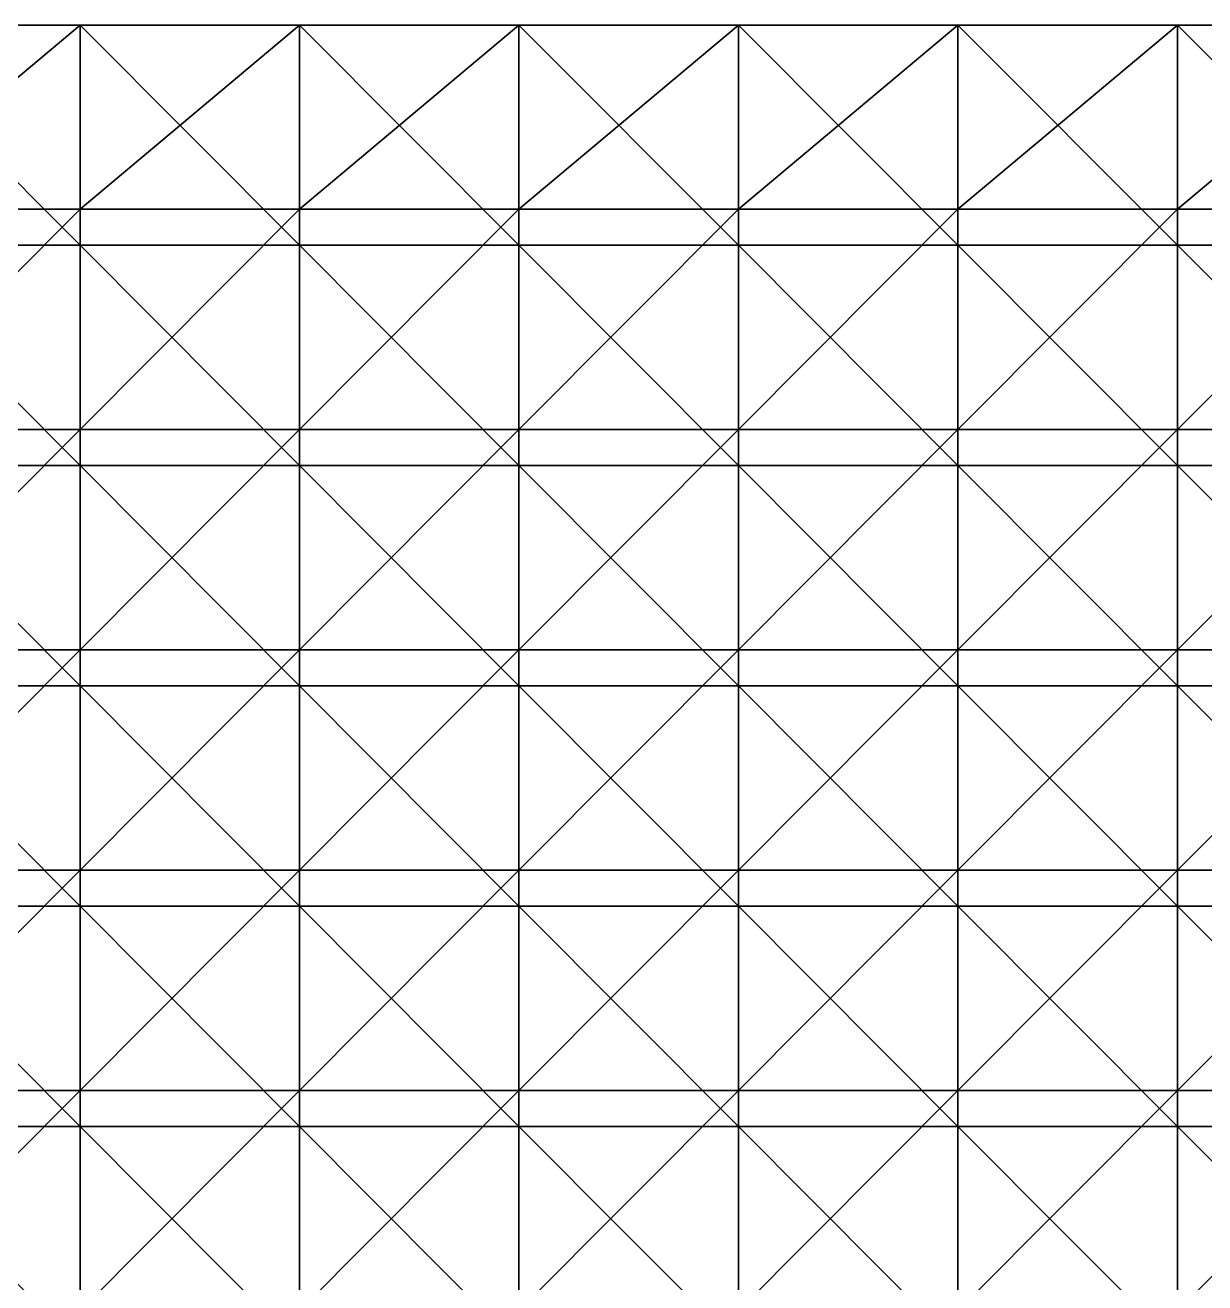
# Model space of a CAD drawing. Header units: inches. Extents: x 0 to 300, y 0 to 160.
# Drawn here: x 75 to 112.5, y 120 to 160 of the extents above; entities that cross this region are included whole.
import ezdxf

# ---------------------------------------------------------------- set-up
doc = ezdxf.new("R2010")
doc.units = ezdxf.units.IN
doc.header["$LTSCALE"] = 198.929398
doc.header["$MEASUREMENT"] = 0
for name, color, linetype in [('4', 7, 'CONTINUOUS'), ('5', 7, 'CONTINUOUS'), ('6', 7, 'CONTINUOUS')]:
    doc.layers.add(name, color=color, linetype=linetype)

msp = doc.modelspace()

# ---------------------------------------------------------------- linework, layer by layer
at = {"layer": '4', "linetype": 'CONTINUOUS'}
for points in [[(76.744, 154.147, -160), (69.767, 154.147, -160), (76.744, 160, -160), (76.744, 154.147, -160)], [(76.744, 160, -160), (69.767, 154.147, -160), (69.767, 160, -160), (76.744, 160, -160)], [(83.721, 154.147, -160), (76.744, 154.147, -160), (83.721, 160, -160), (83.721, 154.147, -160)], [(83.721, 160, -160), (76.744, 154.147, -160), (76.744, 160, -160), (83.721, 160, -160)], [(90.698, 154.147, -160), (83.721, 154.147, -160), (90.698, 160, -160), (90.698, 154.147, -160)], [(90.698, 160, -160), (83.721, 154.147, -160), (83.721, 160, -160), (90.698, 160, -160)], [(97.674, 154.147, -160), (90.698, 154.147, -160), (97.674, 160, -160), (97.674, 154.147, -160)], [(97.674, 160, -160), (90.698, 154.147, -160), (90.698, 160, -160), (97.674, 160, -160)], [(104.651, 154.147, -160), (97.674, 154.147, -160), (104.651, 160, -160), (104.651, 154.147, -160)], [(104.651, 160, -160), (97.674, 154.147, -160), (97.674, 160, -160), (104.651, 160, -160)], [(111.628, 154.147, -160), (104.651, 154.147, -160), (111.628, 160, -160), (111.628, 154.147, -160)], [(111.628, 160, -160), (104.651, 154.147, -160), (104.651, 160, -160), (111.628, 160, -160)], [(118.605, 154.147, -160), (111.628, 154.147, -160), (118.605, 160, -160), (118.605, 154.147, -160)], [(118.605, 160, -160), (111.628, 154.147, -160), (111.628, 160, -160), (118.605, 160, -160)], [(76.744, 147.14, -160), (69.767, 147.14, -160), (76.744, 154.147, -160), (76.744, 147.14, -160)], [(76.744, 154.147, -160), (69.767, 147.14, -160), (69.767, 154.147, -160), (76.744, 154.147, -160)], [(83.721, 147.14, -160), (76.744, 147.14, -160), (83.721, 154.147, -160), (83.721, 147.14, -160)], [(83.721, 154.147, -160), (76.744, 147.14, -160), (76.744, 154.147, -160), (83.721, 154.147, -160)], [(90.698, 147.14, -160), (83.721, 147.14, -160), (90.698, 154.147, -160), (90.698, 147.14, -160)], [(90.698, 154.147, -160), (83.721, 147.14, -160), (83.721, 154.147, -160), (90.698, 154.147, -160)], [(97.674, 147.14, -160), (90.698, 147.14, -160), (97.674, 154.147, -160), (97.674, 147.14, -160)], [(97.674, 154.147, -160), (90.698, 147.14, -160), (90.698, 154.147, -160), (97.674, 154.147, -160)], [(104.651, 147.14, -160), (97.674, 147.14, -160), (104.651, 154.147, -160), (104.651, 147.14, -160)], [(104.651, 154.147, -160), (97.674, 147.14, -160), (97.674, 154.147, -160), (104.651, 154.147, -160)], [(111.628, 147.14, -160), (104.651, 147.14, -160), (111.628, 154.147, -160), (111.628, 147.14, -160)], [(111.628, 154.147, -160), (104.651, 147.14, -160), (104.651, 154.147, -160), (111.628, 154.147, -160)], [(118.605, 147.14, -160), (111.628, 147.14, -160), (118.605, 154.147, -160), (118.605, 147.14, -160)], [(118.605, 154.147, -160), (111.628, 147.14, -160), (111.628, 154.147, -160), (118.605, 154.147, -160)], [(76.744, 140.133, -160), (69.767, 140.133, -160), (76.744, 147.14, -160), (76.744, 140.133, -160)], [(76.744, 147.14, -160), (69.767, 140.133, -160), (69.767, 147.14, -160), (76.744, 147.14, -160)], [(83.721, 140.133, -160), (76.744, 140.133, -160), (83.721, 147.14, -160), (83.721, 140.133, -160)], [(83.721, 147.14, -160), (76.744, 140.133, -160), (76.744, 147.14, -160), (83.721, 147.14, -160)], [(90.698, 140.133, -160), (83.721, 140.133, -160), (90.698, 147.14, -160), (90.698, 140.133, -160)], [(90.698, 147.14, -160), (83.721, 140.133, -160), (83.721, 147.14, -160), (90.698, 147.14, -160)], [(97.674, 140.133, -160), (90.698, 140.133, -160), (97.674, 147.14, -160), (97.674, 140.133, -160)], [(97.674, 147.14, -160), (90.698, 140.133, -160), (90.698, 147.14, -160), (97.674, 147.14, -160)], [(104.651, 140.133, -160), (97.674, 140.133, -160), (104.651, 147.14, -160), (104.651, 140.133, -160)], [(104.651, 147.14, -160), (97.674, 140.133, -160), (97.674, 147.14, -160), (104.651, 147.14, -160)], [(111.628, 140.133, -160), (104.651, 140.133, -160), (111.628, 147.14, -160), (111.628, 140.133, -160)], [(111.628, 147.14, -160), (104.651, 140.133, -160), (104.651, 147.14, -160), (111.628, 147.14, -160)], [(118.605, 140.133, -160), (111.628, 140.133, -160), (118.605, 147.14, -160), (118.605, 140.133, -160)], [(118.605, 147.14, -160), (111.628, 140.133, -160), (111.628, 147.14, -160), (118.605, 147.14, -160)], [(76.744, 133.126, -160), (69.767, 133.126, -160), (76.744, 140.133, -160), (76.744, 133.126, -160)], [(76.744, 140.133, -160), (69.767, 133.126, -160), (69.767, 140.133, -160), (76.744, 140.133, -160)], [(83.721, 133.126, -160), (76.744, 133.126, -160), (83.721, 140.133, -160), (83.721, 133.126, -160)], [(83.721, 140.133, -160), (76.744, 133.126, -160), (76.744, 140.133, -160), (83.721, 140.133, -160)], [(90.698, 133.126, -160), (83.721, 133.126, -160), (90.698, 140.133, -160), (90.698, 133.126, -160)], [(90.698, 140.133, -160), (83.721, 133.126, -160), (83.721, 140.133, -160), (90.698, 140.133, -160)], [(97.674, 133.126, -160), (90.698, 133.126, -160), (97.674, 140.133, -160), (97.674, 133.126, -160)], [(97.674, 140.133, -160), (90.698, 133.126, -160), (90.698, 140.133, -160), (97.674, 140.133, -160)], [(104.651, 133.126, -160), (97.674, 133.126, -160), (104.651, 140.133, -160), (104.651, 133.126, -160)], [(104.651, 140.133, -160), (97.674, 133.126, -160), (97.674, 140.133, -160), (104.651, 140.133, -160)], [(111.628, 133.126, -160), (104.651, 133.126, -160), (111.628, 140.133, -160), (111.628, 133.126, -160)], [(111.628, 140.133, -160), (104.651, 133.126, -160), (104.651, 140.133, -160), (111.628, 140.133, -160)], [(118.605, 133.126, -160), (111.628, 133.126, -160), (118.605, 140.133, -160), (118.605, 133.126, -160)], [(118.605, 140.133, -160), (111.628, 133.126, -160), (111.628, 140.133, -160), (118.605, 140.133, -160)], [(76.744, 126.119, -160), (69.767, 126.119, -160), (76.744, 133.126, -160), (76.744, 126.119, -160)], [(76.744, 133.126, -160), (69.767, 126.119, -160), (69.767, 133.126, -160), (76.744, 133.126, -160)], [(83.721, 126.119, -160), (76.744, 126.119, -160), (83.721, 133.126, -160), (83.721, 126.119, -160)], [(83.721, 133.126, -160), (76.744, 126.119, -160), (76.744, 133.126, -160), (83.721, 133.126, -160)], [(90.698, 126.119, -160), (83.721, 126.119, -160), (90.698, 133.126, -160), (90.698, 126.119, -160)], [(90.698, 133.126, -160), (83.721, 126.119, -160), (83.721, 133.126, -160), (90.698, 133.126, -160)], [(97.674, 126.119, -160), (90.698, 126.119, -160), (97.674, 133.126, -160), (97.674, 126.119, -160)], [(97.674, 133.126, -160), (90.698, 126.119, -160), (90.698, 133.126, -160), (97.674, 133.126, -160)], [(104.651, 126.119, -160), (97.674, 126.119, -160), (104.651, 133.126, -160), (104.651, 126.119, -160)], [(104.651, 133.126, -160), (97.674, 126.119, -160), (97.674, 133.126, -160), (104.651, 133.126, -160)], [(111.628, 126.119, -160), (104.651, 126.119, -160), (111.628, 133.126, -160), (111.628, 126.119, -160)], [(111.628, 133.126, -160), (104.651, 126.119, -160), (104.651, 133.126, -160), (111.628, 133.126, -160)], [(118.605, 126.119, -160), (111.628, 126.119, -160), (118.605, 133.126, -160), (118.605, 126.119, -160)], [(118.605, 133.126, -160), (111.628, 126.119, -160), (111.628, 133.126, -160), (118.605, 133.126, -160)], [(76.744, 119.112, -160), (69.767, 119.112, -160), (76.744, 126.119, -160), (76.744, 119.112, -160)], [(76.744, 126.119, -160), (69.767, 119.112, -160), (69.767, 126.119, -160), (76.744, 126.119, -160)], [(83.721, 119.112, -160), (76.744, 119.112, -160), (83.721, 126.119, -160), (83.721, 119.112, -160)], [(83.721, 126.119, -160), (76.744, 119.112, -160), (76.744, 126.119, -160), (83.721, 126.119, -160)], [(90.698, 119.112, -160), (83.721, 119.112, -160), (90.698, 126.119, -160), (90.698, 119.112, -160)], [(90.698, 126.119, -160), (83.721, 119.112, -160), (83.721, 126.119, -160), (90.698, 126.119, -160)], [(97.674, 119.112, -160), (90.698, 119.112, -160), (97.674, 126.119, -160), (97.674, 119.112, -160)], [(97.674, 126.119, -160), (90.698, 119.112, -160), (90.698, 126.119, -160), (97.674, 126.119, -160)], [(104.651, 119.112, -160), (97.674, 119.112, -160), (104.651, 126.119, -160), (104.651, 119.112, -160)], [(104.651, 126.119, -160), (97.674, 119.112, -160), (97.674, 126.119, -160), (104.651, 126.119, -160)], [(111.628, 119.112, -160), (104.651, 119.112, -160), (111.628, 126.119, -160), (111.628, 119.112, -160)], [(111.628, 126.119, -160), (104.651, 119.112, -160), (104.651, 126.119, -160), (111.628, 126.119, -160)], [(118.605, 119.112, -160), (111.628, 119.112, -160), (118.605, 126.119, -160), (118.605, 119.112, -160)], [(118.605, 126.119, -160), (111.628, 119.112, -160), (111.628, 126.119, -160), (118.605, 126.119, -160)]]:
    msp.add_3dface(points, dxfattribs=at)
at = {"layer": '5', "linetype": 'CONTINUOUS'}
for points in [[(76.744, 160, -160), (69.767, 160, -160), (76.744, 160, -153), (76.744, 160, -160)], [(76.744, 160, -153), (69.767, 160, -160), (69.767, 160, -153), (76.744, 160, -153)], [(76.744, 160, -153), (69.767, 160, -153), (76.744, 160, -145.993), (76.744, 160, -153)], [(76.744, 160, -145.993), (69.767, 160, -153), (69.767, 160, -145.993), (76.744, 160, -145.993)], [(76.744, 160, -145.993), (69.767, 160, -145.993), (76.744, 160, -138.986), (76.744, 160, -145.993)], [(76.744, 160, -138.986), (69.767, 160, -145.993), (69.767, 160, -138.986), (76.744, 160, -138.986)], [(76.744, 160, -138.986), (69.767, 160, -138.986), (76.744, 160, -131.979), (76.744, 160, -138.986)], [(76.744, 160, -131.979), (69.767, 160, -138.986), (69.767, 160, -131.979), (76.744, 160, -131.979)], [(76.744, 160, -131.979), (69.767, 160, -131.979), (76.744, 160, -124.972), (76.744, 160, -131.979)], [(76.744, 160, -124.972), (69.767, 160, -131.979), (69.767, 160, -124.972), (76.744, 160, -124.972)], [(76.744, 160, -124.972), (69.767, 160, -124.972), (76.744, 160, -117.965), (76.744, 160, -124.972)], [(76.744, 160, -117.965), (69.767, 160, -124.972), (69.767, 160, -117.965), (76.744, 160, -117.965)], [(76.744, 160, -117.965), (69.767, 160, -117.965), (76.744, 160, -110.958), (76.744, 160, -117.965)], [(76.744, 160, -110.958), (69.767, 160, -117.965), (69.767, 160, -110.958), (76.744, 160, -110.958)], [(76.744, 160, -110.958), (69.767, 160, -110.958), (76.744, 160, -103.951), (76.744, 160, -110.958)], [(76.744, 160, -103.951), (69.767, 160, -110.958), (69.767, 160, -103.951), (76.744, 160, -103.951)], [(76.744, 160, -103.951), (69.767, 160, -103.951), (76.744, 160, -96.944), (76.744, 160, -103.951)], [(76.744, 160, -96.944), (69.767, 160, -103.951), (69.767, 160, -96.944), (76.744, 160, -96.944)], [(76.744, 160, -96.944), (69.767, 160, -96.944), (76.744, 160, -89.937), (76.744, 160, -96.944)], [(76.744, 160, -89.937), (69.767, 160, -96.944), (69.767, 160, -89.937), (76.744, 160, -89.937)], [(76.744, 160, -89.937), (69.767, 160, -89.937), (76.744, 160, -82.93), (76.744, 160, -89.937)], [(76.744, 160, -82.93), (69.767, 160, -89.937), (69.767, 160, -82.93), (76.744, 160, -82.93)], [(76.744, 160, -82.93), (69.767, 160, -82.93), (76.744, 160, -75.923), (76.744, 160, -82.93)], [(76.744, 160, -75.923), (69.767, 160, -82.93), (69.767, 160, -75.923), (76.744, 160, -75.923)], [(76.744, 160, -75.923), (69.767, 160, -75.923), (76.744, 160, -68.916), (76.744, 160, -75.923)], [(76.744, 160, -68.916), (69.767, 160, -75.923), (69.767, 160, -68.916), (76.744, 160, -68.916)], [(76.744, 160, -68.916), (69.767, 160, -68.916), (76.744, 160, -61.909), (76.744, 160, -68.916)], [(76.744, 160, -61.909), (69.767, 160, -68.916), (69.767, 160, -61.909), (76.744, 160, -61.909)], [(76.744, 160, -61.909), (69.767, 160, -61.909), (76.744, 160, -54.902), (76.744, 160, -61.909)], [(76.744, 160, -54.902), (69.767, 160, -61.909), (69.767, 160, -54.902), (76.744, 160, -54.902)], [(76.744, 160, -54.902), (69.767, 160, -54.902), (76.744, 160, -47.895), (76.744, 160, -54.902)], [(76.744, 160, -47.895), (69.767, 160, -54.902), (69.767, 160, -47.895), (76.744, 160, -47.895)], [(76.744, 160, -47.895), (69.767, 160, -47.895), (76.744, 160, -40.888), (76.744, 160, -47.895)], [(76.744, 160, -40.888), (69.767, 160, -47.895), (69.767, 160, -40.888), (76.744, 160, -40.888)], [(76.744, 160, -40.888), (69.767, 160, -40.888), (76.744, 160, -33.881), (76.744, 160, -40.888)], [(76.744, 160, -33.881), (69.767, 160, -40.888), (69.767, 160, -33.881), (76.744, 160, -33.881)], [(76.744, 160, -33.881), (69.767, 160, -33.881), (76.744, 160, -26.874), (76.744, 160, -33.881)], [(76.744, 160, -26.874), (69.767, 160, -33.881), (69.767, 160, -26.874), (76.744, 160, -26.874)], [(76.744, 160, -26.874), (69.767, 160, -26.874), (76.744, 160, -19.867), (76.744, 160, -26.874)], [(76.744, 160, -19.867), (69.767, 160, -26.874), (69.767, 160, -19.867), (76.744, 160, -19.867)], [(76.744, 160, -19.867), (69.767, 160, -19.867), (76.744, 160, -12.86), (76.744, 160, -19.867)], [(76.744, 160, -12.86), (69.767, 160, -19.867), (69.767, 160, -12.86), (76.744, 160, -12.86)], [(76.744, 160, -12.86), (69.767, 160, -12.86), (76.744, 160, -5.853), (76.744, 160, -12.86)], [(76.744, 160, -5.853), (69.767, 160, -12.86), (69.767, 160, -5.853), (76.744, 160, -5.853)], [(76.744, 160, -5.853), (69.767, 160, -5.853), (76.744, 160), (76.744, 160, -5.853)], [(76.744, 160), (69.767, 160, -5.853), (69.767, 160), (76.744, 160)], [(83.721, 160, -160), (76.744, 160, -160), (83.721, 160, -153), (83.721, 160, -160)], [(83.721, 160, -153), (76.744, 160, -160), (76.744, 160, -153), (83.721, 160, -153)], [(83.721, 160, -153), (76.744, 160, -153), (83.721, 160, -145.993), (83.721, 160, -153)], [(83.721, 160, -145.993), (76.744, 160, -153), (76.744, 160, -145.993), (83.721, 160, -145.993)], [(83.721, 160, -145.993), (76.744, 160, -145.993), (83.721, 160, -138.986), (83.721, 160, -145.993)], [(83.721, 160, -138.986), (76.744, 160, -145.993), (76.744, 160, -138.986), (83.721, 160, -138.986)], [(83.721, 160, -138.986), (76.744, 160, -138.986), (83.721, 160, -131.979), (83.721, 160, -138.986)], [(83.721, 160, -131.979), (76.744, 160, -138.986), (76.744, 160, -131.979), (83.721, 160, -131.979)], [(83.721, 160, -131.979), (76.744, 160, -131.979), (83.721, 160, -124.972), (83.721, 160, -131.979)], [(83.721, 160, -124.972), (76.744, 160, -131.979), (76.744, 160, -124.972), (83.721, 160, -124.972)], [(83.721, 160, -124.972), (76.744, 160, -124.972), (83.721, 160, -117.965), (83.721, 160, -124.972)], [(83.721, 160, -117.965), (76.744, 160, -124.972), (76.744, 160, -117.965), (83.721, 160, -117.965)], [(83.721, 160, -117.965), (76.744, 160, -117.965), (83.721, 160, -110.958), (83.721, 160, -117.965)], [(83.721, 160, -110.958), (76.744, 160, -117.965), (76.744, 160, -110.958), (83.721, 160, -110.958)], [(83.721, 160, -110.958), (76.744, 160, -110.958), (83.721, 160, -103.951), (83.721, 160, -110.958)], [(83.721, 160, -103.951), (76.744, 160, -110.958), (76.744, 160, -103.951), (83.721, 160, -103.951)], [(83.721, 160, -103.951), (76.744, 160, -103.951), (83.721, 160, -96.944), (83.721, 160, -103.951)], [(83.721, 160, -96.944), (76.744, 160, -103.951), (76.744, 160, -96.944), (83.721, 160, -96.944)], [(83.721, 160, -96.944), (76.744, 160, -96.944), (83.721, 160, -89.937), (83.721, 160, -96.944)], [(83.721, 160, -89.937), (76.744, 160, -96.944), (76.744, 160, -89.937), (83.721, 160, -89.937)], [(83.721, 160, -89.937), (76.744, 160, -89.937), (83.721, 160, -82.93), (83.721, 160, -89.937)], [(83.721, 160, -82.93), (76.744, 160, -89.937), (76.744, 160, -82.93), (83.721, 160, -82.93)], [(83.721, 160, -82.93), (76.744, 160, -82.93), (83.721, 160, -75.923), (83.721, 160, -82.93)], [(83.721, 160, -75.923), (76.744, 160, -82.93), (76.744, 160, -75.923), (83.721, 160, -75.923)], [(83.721, 160, -75.923), (76.744, 160, -75.923), (83.721, 160, -68.916), (83.721, 160, -75.923)], [(83.721, 160, -68.916), (76.744, 160, -75.923), (76.744, 160, -68.916), (83.721, 160, -68.916)], [(83.721, 160, -68.916), (76.744, 160, -68.916), (83.721, 160, -61.909), (83.721, 160, -68.916)], [(83.721, 160, -61.909), (76.744, 160, -68.916), (76.744, 160, -61.909), (83.721, 160, -61.909)], [(83.721, 160, -61.909), (76.744, 160, -61.909), (83.721, 160, -54.902), (83.721, 160, -61.909)], [(83.721, 160, -54.902), (76.744, 160, -61.909), (76.744, 160, -54.902), (83.721, 160, -54.902)], [(83.721, 160, -54.902), (76.744, 160, -54.902), (83.721, 160, -47.895), (83.721, 160, -54.902)], [(83.721, 160, -47.895), (76.744, 160, -54.902), (76.744, 160, -47.895), (83.721, 160, -47.895)], [(83.721, 160, -47.895), (76.744, 160, -47.895), (83.721, 160, -40.888), (83.721, 160, -47.895)], [(83.721, 160, -40.888), (76.744, 160, -47.895), (76.744, 160, -40.888), (83.721, 160, -40.888)], [(83.721, 160, -40.888), (76.744, 160, -40.888), (83.721, 160, -33.881), (83.721, 160, -40.888)], [(83.721, 160, -33.881), (76.744, 160, -40.888), (76.744, 160, -33.881), (83.721, 160, -33.881)], [(83.721, 160, -33.881), (76.744, 160, -33.881), (83.721, 160, -26.874), (83.721, 160, -33.881)], [(83.721, 160, -26.874), (76.744, 160, -33.881), (76.744, 160, -26.874), (83.721, 160, -26.874)], [(83.721, 160, -26.874), (76.744, 160, -26.874), (83.721, 160, -19.867), (83.721, 160, -26.874)], [(83.721, 160, -19.867), (76.744, 160, -26.874), (76.744, 160, -19.867), (83.721, 160, -19.867)], [(83.721, 160, -19.867), (76.744, 160, -19.867), (83.721, 160, -12.86), (83.721, 160, -19.867)], [(83.721, 160, -12.86), (76.744, 160, -19.867), (76.744, 160, -12.86), (83.721, 160, -12.86)], [(83.721, 160, -12.86), (76.744, 160, -12.86), (83.721, 160, -5.853), (83.721, 160, -12.86)], [(83.721, 160, -5.853), (76.744, 160, -12.86), (76.744, 160, -5.853), (83.721, 160, -5.853)], [(83.721, 160, -5.853), (76.744, 160, -5.853), (83.721, 160), (83.721, 160, -5.853)], [(83.721, 160), (76.744, 160, -5.853), (76.744, 160), (83.721, 160)], [(90.698, 160, -160), (83.721, 160, -160), (90.698, 160, -153), (90.698, 160, -160)], [(90.698, 160, -153), (83.721, 160, -160), (83.721, 160, -153), (90.698, 160, -153)], [(90.698, 160, -153), (83.721, 160, -153), (90.698, 160, -145.993), (90.698, 160, -153)], [(90.698, 160, -145.993), (83.721, 160, -153), (83.721, 160, -145.993), (90.698, 160, -145.993)], [(90.698, 160, -145.993), (83.721, 160, -145.993), (90.698, 160, -138.986), (90.698, 160, -145.993)], [(90.698, 160, -138.986), (83.721, 160, -145.993), (83.721, 160, -138.986), (90.698, 160, -138.986)], [(90.698, 160, -138.986), (83.721, 160, -138.986), (90.698, 160, -131.979), (90.698, 160, -138.986)], [(90.698, 160, -131.979), (83.721, 160, -138.986), (83.721, 160, -131.979), (90.698, 160, -131.979)], [(90.698, 160, -131.979), (83.721, 160, -131.979), (90.698, 160, -124.972), (90.698, 160, -131.979)], [(90.698, 160, -124.972), (83.721, 160, -131.979), (83.721, 160, -124.972), (90.698, 160, -124.972)], [(90.698, 160, -124.972), (83.721, 160, -124.972), (90.698, 160, -117.965), (90.698, 160, -124.972)], [(90.698, 160, -117.965), (83.721, 160, -124.972), (83.721, 160, -117.965), (90.698, 160, -117.965)], [(90.698, 160, -117.965), (83.721, 160, -117.965), (90.698, 160, -110.958), (90.698, 160, -117.965)], [(90.698, 160, -110.958), (83.721, 160, -117.965), (83.721, 160, -110.958), (90.698, 160, -110.958)], [(90.698, 160, -110.958), (83.721, 160, -110.958), (90.698, 160, -103.951), (90.698, 160, -110.958)], [(90.698, 160, -103.951), (83.721, 160, -110.958), (83.721, 160, -103.951), (90.698, 160, -103.951)], [(90.698, 160, -103.951), (83.721, 160, -103.951), (90.698, 160, -96.944), (90.698, 160, -103.951)], [(90.698, 160, -96.944), (83.721, 160, -103.951), (83.721, 160, -96.944), (90.698, 160, -96.944)], [(90.698, 160, -96.944), (83.721, 160, -96.944), (90.698, 160, -89.937), (90.698, 160, -96.944)], [(90.698, 160, -89.937), (83.721, 160, -96.944), (83.721, 160, -89.937), (90.698, 160, -89.937)], [(90.698, 160, -89.937), (83.721, 160, -89.937), (90.698, 160, -82.93), (90.698, 160, -89.937)], [(90.698, 160, -82.93), (83.721, 160, -89.937), (83.721, 160, -82.93), (90.698, 160, -82.93)], [(90.698, 160, -82.93), (83.721, 160, -82.93), (90.698, 160, -75.923), (90.698, 160, -82.93)], [(90.698, 160, -75.923), (83.721, 160, -82.93), (83.721, 160, -75.923), (90.698, 160, -75.923)], [(90.698, 160, -75.923), (83.721, 160, -75.923), (90.698, 160, -68.916), (90.698, 160, -75.923)], [(90.698, 160, -68.916), (83.721, 160, -75.923), (83.721, 160, -68.916), (90.698, 160, -68.916)], [(90.698, 160, -68.916), (83.721, 160, -68.916), (90.698, 160, -61.909), (90.698, 160, -68.916)], [(90.698, 160, -61.909), (83.721, 160, -68.916), (83.721, 160, -61.909), (90.698, 160, -61.909)], [(90.698, 160, -61.909), (83.721, 160, -61.909), (90.698, 160, -54.902), (90.698, 160, -61.909)], [(90.698, 160, -54.902), (83.721, 160, -61.909), (83.721, 160, -54.902), (90.698, 160, -54.902)], [(90.698, 160, -54.902), (83.721, 160, -54.902), (90.698, 160, -47.895), (90.698, 160, -54.902)], [(90.698, 160, -47.895), (83.721, 160, -54.902), (83.721, 160, -47.895), (90.698, 160, -47.895)], [(90.698, 160, -47.895), (83.721, 160, -47.895), (90.698, 160, -40.888), (90.698, 160, -47.895)], [(90.698, 160, -40.888), (83.721, 160, -47.895), (83.721, 160, -40.888), (90.698, 160, -40.888)], [(90.698, 160, -40.888), (83.721, 160, -40.888), (90.698, 160, -33.881), (90.698, 160, -40.888)], [(90.698, 160, -33.881), (83.721, 160, -40.888), (83.721, 160, -33.881), (90.698, 160, -33.881)], [(90.698, 160, -33.881), (83.721, 160, -33.881), (90.698, 160, -26.874), (90.698, 160, -33.881)], [(90.698, 160, -26.874), (83.721, 160, -33.881), (83.721, 160, -26.874), (90.698, 160, -26.874)], [(90.698, 160, -26.874), (83.721, 160, -26.874), (90.698, 160, -19.867), (90.698, 160, -26.874)], [(90.698, 160, -19.867), (83.721, 160, -26.874), (83.721, 160, -19.867), (90.698, 160, -19.867)], [(90.698, 160, -19.867), (83.721, 160, -19.867), (90.698, 160, -12.86), (90.698, 160, -19.867)], [(90.698, 160, -12.86), (83.721, 160, -19.867), (83.721, 160, -12.86), (90.698, 160, -12.86)], [(90.698, 160, -12.86), (83.721, 160, -12.86), (90.698, 160, -5.853), (90.698, 160, -12.86)], [(90.698, 160, -5.853), (83.721, 160, -12.86), (83.721, 160, -5.853), (90.698, 160, -5.853)], [(90.698, 160, -5.853), (83.721, 160, -5.853), (90.698, 160), (90.698, 160, -5.853)], [(90.698, 160), (83.721, 160, -5.853), (83.721, 160), (90.698, 160)], [(97.674, 160, -160), (90.698, 160, -160), (97.674, 160, -153), (97.674, 160, -160)], [(97.674, 160, -153), (90.698, 160, -160), (90.698, 160, -153), (97.674, 160, -153)], [(97.674, 160, -153), (90.698, 160, -153), (97.674, 160, -145.993), (97.674, 160, -153)], [(97.674, 160, -145.993), (90.698, 160, -153), (90.698, 160, -145.993), (97.674, 160, -145.993)], [(97.674, 160, -145.993), (90.698, 160, -145.993), (97.674, 160, -138.986), (97.674, 160, -145.993)], [(97.674, 160, -138.986), (90.698, 160, -145.993), (90.698, 160, -138.986), (97.674, 160, -138.986)], [(97.674, 160, -138.986), (90.698, 160, -138.986), (97.674, 160, -131.979), (97.674, 160, -138.986)], [(97.674, 160, -131.979), (90.698, 160, -138.986), (90.698, 160, -131.979), (97.674, 160, -131.979)], [(97.674, 160, -131.979), (90.698, 160, -131.979), (97.674, 160, -124.972), (97.674, 160, -131.979)], [(97.674, 160, -124.972), (90.698, 160, -131.979), (90.698, 160, -124.972), (97.674, 160, -124.972)], [(97.674, 160, -124.972), (90.698, 160, -124.972), (97.674, 160, -117.965), (97.674, 160, -124.972)], [(97.674, 160, -117.965), (90.698, 160, -124.972), (90.698, 160, -117.965), (97.674, 160, -117.965)], [(97.674, 160, -117.965), (90.698, 160, -117.965), (97.674, 160, -110.958), (97.674, 160, -117.965)], [(97.674, 160, -110.958), (90.698, 160, -117.965), (90.698, 160, -110.958), (97.674, 160, -110.958)], [(97.674, 160, -110.958), (90.698, 160, -110.958), (97.674, 160, -103.951), (97.674, 160, -110.958)], [(97.674, 160, -103.951), (90.698, 160, -110.958), (90.698, 160, -103.951), (97.674, 160, -103.951)], [(97.674, 160, -103.951), (90.698, 160, -103.951), (97.674, 160, -96.944), (97.674, 160, -103.951)], [(97.674, 160, -96.944), (90.698, 160, -103.951), (90.698, 160, -96.944), (97.674, 160, -96.944)], [(97.674, 160, -96.944), (90.698, 160, -96.944), (97.674, 160, -89.937), (97.674, 160, -96.944)], [(97.674, 160, -89.937), (90.698, 160, -96.944), (90.698, 160, -89.937), (97.674, 160, -89.937)], [(97.674, 160, -89.937), (90.698, 160, -89.937), (97.674, 160, -82.93), (97.674, 160, -89.937)], [(97.674, 160, -82.93), (90.698, 160, -89.937), (90.698, 160, -82.93), (97.674, 160, -82.93)], [(97.674, 160, -82.93), (90.698, 160, -82.93), (97.674, 160, -75.923), (97.674, 160, -82.93)], [(97.674, 160, -75.923), (90.698, 160, -82.93), (90.698, 160, -75.923), (97.674, 160, -75.923)], [(97.674, 160, -75.923), (90.698, 160, -75.923), (97.674, 160, -68.916), (97.674, 160, -75.923)], [(97.674, 160, -68.916), (90.698, 160, -75.923), (90.698, 160, -68.916), (97.674, 160, -68.916)], [(97.674, 160, -68.916), (90.698, 160, -68.916), (97.674, 160, -61.909), (97.674, 160, -68.916)], [(97.674, 160, -61.909), (90.698, 160, -68.916), (90.698, 160, -61.909), (97.674, 160, -61.909)], [(97.674, 160, -61.909), (90.698, 160, -61.909), (97.674, 160, -54.902), (97.674, 160, -61.909)], [(97.674, 160, -54.902), (90.698, 160, -61.909), (90.698, 160, -54.902), (97.674, 160, -54.902)], [(97.674, 160, -54.902), (90.698, 160, -54.902), (97.674, 160, -47.895), (97.674, 160, -54.902)], [(97.674, 160, -47.895), (90.698, 160, -54.902), (90.698, 160, -47.895), (97.674, 160, -47.895)], [(97.674, 160, -47.895), (90.698, 160, -47.895), (97.674, 160, -40.888), (97.674, 160, -47.895)], [(97.674, 160, -40.888), (90.698, 160, -47.895), (90.698, 160, -40.888), (97.674, 160, -40.888)], [(97.674, 160, -40.888), (90.698, 160, -40.888), (97.674, 160, -33.881), (97.674, 160, -40.888)], [(97.674, 160, -33.881), (90.698, 160, -40.888), (90.698, 160, -33.881), (97.674, 160, -33.881)], [(97.674, 160, -33.881), (90.698, 160, -33.881), (97.674, 160, -26.874), (97.674, 160, -33.881)], [(97.674, 160, -26.874), (90.698, 160, -33.881), (90.698, 160, -26.874), (97.674, 160, -26.874)], [(97.674, 160, -26.874), (90.698, 160, -26.874), (97.674, 160, -19.867), (97.674, 160, -26.874)], [(97.674, 160, -19.867), (90.698, 160, -26.874), (90.698, 160, -19.867), (97.674, 160, -19.867)], [(97.674, 160, -19.867), (90.698, 160, -19.867), (97.674, 160, -12.86), (97.674, 160, -19.867)], [(97.674, 160, -12.86), (90.698, 160, -19.867), (90.698, 160, -12.86), (97.674, 160, -12.86)], [(97.674, 160, -12.86), (90.698, 160, -12.86), (97.674, 160, -5.853), (97.674, 160, -12.86)], [(97.674, 160, -5.853), (90.698, 160, -12.86), (90.698, 160, -5.853), (97.674, 160, -5.853)], [(97.674, 160, -5.853), (90.698, 160, -5.853), (97.674, 160), (97.674, 160, -5.853)], [(97.674, 160), (90.698, 160, -5.853), (90.698, 160), (97.674, 160)], [(104.651, 160, -160), (97.674, 160, -160), (104.651, 160, -153), (104.651, 160, -160)], [(104.651, 160, -153), (97.674, 160, -160), (97.674, 160, -153), (104.651, 160, -153)], [(104.651, 160, -153), (97.674, 160, -153), (104.651, 160, -145.993), (104.651, 160, -153)], [(104.651, 160, -145.993), (97.674, 160, -153), (97.674, 160, -145.993), (104.651, 160, -145.993)], [(104.651, 160, -145.993), (97.674, 160, -145.993), (104.651, 160, -138.986), (104.651, 160, -145.993)], [(104.651, 160, -138.986), (97.674, 160, -145.993), (97.674, 160, -138.986), (104.651, 160, -138.986)], [(104.651, 160, -138.986), (97.674, 160, -138.986), (104.651, 160, -131.979), (104.651, 160, -138.986)], [(104.651, 160, -131.979), (97.674, 160, -138.986), (97.674, 160, -131.979), (104.651, 160, -131.979)], [(104.651, 160, -131.979), (97.674, 160, -131.979), (104.651, 160, -124.972), (104.651, 160, -131.979)], [(104.651, 160, -124.972), (97.674, 160, -131.979), (97.674, 160, -124.972), (104.651, 160, -124.972)], [(104.651, 160, -124.972), (97.674, 160, -124.972), (104.651, 160, -117.965), (104.651, 160, -124.972)], [(104.651, 160, -117.965), (97.674, 160, -124.972), (97.674, 160, -117.965), (104.651, 160, -117.965)], [(104.651, 160, -117.965), (97.674, 160, -117.965), (104.651, 160, -110.958), (104.651, 160, -117.965)], [(104.651, 160, -110.958), (97.674, 160, -117.965), (97.674, 160, -110.958), (104.651, 160, -110.958)], [(104.651, 160, -110.958), (97.674, 160, -110.958), (104.651, 160, -103.951), (104.651, 160, -110.958)], [(104.651, 160, -103.951), (97.674, 160, -110.958), (97.674, 160, -103.951), (104.651, 160, -103.951)], [(104.651, 160, -103.951), (97.674, 160, -103.951), (104.651, 160, -96.944), (104.651, 160, -103.951)], [(104.651, 160, -96.944), (97.674, 160, -103.951), (97.674, 160, -96.944), (104.651, 160, -96.944)], [(104.651, 160, -96.944), (97.674, 160, -96.944), (104.651, 160, -89.937), (104.651, 160, -96.944)], [(104.651, 160, -89.937), (97.674, 160, -96.944), (97.674, 160, -89.937), (104.651, 160, -89.937)], [(104.651, 160, -89.937), (97.674, 160, -89.937), (104.651, 160, -82.93), (104.651, 160, -89.937)], [(104.651, 160, -82.93), (97.674, 160, -89.937), (97.674, 160, -82.93), (104.651, 160, -82.93)], [(104.651, 160, -82.93), (97.674, 160, -82.93), (104.651, 160, -75.923), (104.651, 160, -82.93)], [(104.651, 160, -75.923), (97.674, 160, -82.93), (97.674, 160, -75.923), (104.651, 160, -75.923)], [(104.651, 160, -75.923), (97.674, 160, -75.923), (104.651, 160, -68.916), (104.651, 160, -75.923)], [(104.651, 160, -68.916), (97.674, 160, -75.923), (97.674, 160, -68.916), (104.651, 160, -68.916)], [(104.651, 160, -68.916), (97.674, 160, -68.916), (104.651, 160, -61.909), (104.651, 160, -68.916)], [(104.651, 160, -61.909), (97.674, 160, -68.916), (97.674, 160, -61.909), (104.651, 160, -61.909)], [(104.651, 160, -61.909), (97.674, 160, -61.909), (104.651, 160, -54.902), (104.651, 160, -61.909)], [(104.651, 160, -54.902), (97.674, 160, -61.909), (97.674, 160, -54.902), (104.651, 160, -54.902)], [(104.651, 160, -54.902), (97.674, 160, -54.902), (104.651, 160, -47.895), (104.651, 160, -54.902)], [(104.651, 160, -47.895), (97.674, 160, -54.902), (97.674, 160, -47.895), (104.651, 160, -47.895)], [(104.651, 160, -47.895), (97.674, 160, -47.895), (104.651, 160, -40.888), (104.651, 160, -47.895)], [(104.651, 160, -40.888), (97.674, 160, -47.895), (97.674, 160, -40.888), (104.651, 160, -40.888)], [(104.651, 160, -40.888), (97.674, 160, -40.888), (104.651, 160, -33.881), (104.651, 160, -40.888)], [(104.651, 160, -33.881), (97.674, 160, -40.888), (97.674, 160, -33.881), (104.651, 160, -33.881)], [(104.651, 160, -33.881), (97.674, 160, -33.881), (104.651, 160, -26.874), (104.651, 160, -33.881)], [(104.651, 160, -26.874), (97.674, 160, -33.881), (97.674, 160, -26.874), (104.651, 160, -26.874)], [(104.651, 160, -26.874), (97.674, 160, -26.874), (104.651, 160, -19.867), (104.651, 160, -26.874)], [(104.651, 160, -19.867), (97.674, 160, -26.874), (97.674, 160, -19.867), (104.651, 160, -19.867)], [(104.651, 160, -19.867), (97.674, 160, -19.867), (104.651, 160, -12.86), (104.651, 160, -19.867)], [(104.651, 160, -12.86), (97.674, 160, -19.867), (97.674, 160, -12.86), (104.651, 160, -12.86)], [(104.651, 160, -12.86), (97.674, 160, -12.86), (104.651, 160, -5.853), (104.651, 160, -12.86)], [(104.651, 160, -5.853), (97.674, 160, -12.86), (97.674, 160, -5.853), (104.651, 160, -5.853)], [(104.651, 160, -5.853), (97.674, 160, -5.853), (104.651, 160), (104.651, 160, -5.853)], [(104.651, 160), (97.674, 160, -5.853), (97.674, 160), (104.651, 160)], [(111.628, 160, -160), (104.651, 160, -160), (111.628, 160, -153), (111.628, 160, -160)], [(111.628, 160, -153), (104.651, 160, -160), (104.651, 160, -153), (111.628, 160, -153)], [(111.628, 160, -153), (104.651, 160, -153), (111.628, 160, -145.993), (111.628, 160, -153)], [(111.628, 160, -145.993), (104.651, 160, -153), (104.651, 160, -145.993), (111.628, 160, -145.993)], [(111.628, 160, -145.993), (104.651, 160, -145.993), (111.628, 160, -138.986), (111.628, 160, -145.993)], [(111.628, 160, -138.986), (104.651, 160, -145.993), (104.651, 160, -138.986), (111.628, 160, -138.986)], [(111.628, 160, -138.986), (104.651, 160, -138.986), (111.628, 160, -131.979), (111.628, 160, -138.986)], [(111.628, 160, -131.979), (104.651, 160, -138.986), (104.651, 160, -131.979), (111.628, 160, -131.979)], [(111.628, 160, -131.979), (104.651, 160, -131.979), (111.628, 160, -124.972), (111.628, 160, -131.979)], [(111.628, 160, -124.972), (104.651, 160, -131.979), (104.651, 160, -124.972), (111.628, 160, -124.972)], [(111.628, 160, -124.972), (104.651, 160, -124.972), (111.628, 160, -117.965), (111.628, 160, -124.972)], [(111.628, 160, -117.965), (104.651, 160, -124.972), (104.651, 160, -117.965), (111.628, 160, -117.965)], [(111.628, 160, -117.965), (104.651, 160, -117.965), (111.628, 160, -110.958), (111.628, 160, -117.965)], [(111.628, 160, -110.958), (104.651, 160, -117.965), (104.651, 160, -110.958), (111.628, 160, -110.958)], [(111.628, 160, -110.958), (104.651, 160, -110.958), (111.628, 160, -103.951), (111.628, 160, -110.958)], [(111.628, 160, -103.951), (104.651, 160, -110.958), (104.651, 160, -103.951), (111.628, 160, -103.951)], [(111.628, 160, -103.951), (104.651, 160, -103.951), (111.628, 160, -96.944), (111.628, 160, -103.951)], [(111.628, 160, -96.944), (104.651, 160, -103.951), (104.651, 160, -96.944), (111.628, 160, -96.944)], [(111.628, 160, -96.944), (104.651, 160, -96.944), (111.628, 160, -89.937), (111.628, 160, -96.944)], [(111.628, 160, -89.937), (104.651, 160, -96.944), (104.651, 160, -89.937), (111.628, 160, -89.937)], [(111.628, 160, -89.937), (104.651, 160, -89.937), (111.628, 160, -82.93), (111.628, 160, -89.937)], [(111.628, 160, -82.93), (104.651, 160, -89.937), (104.651, 160, -82.93), (111.628, 160, -82.93)], [(111.628, 160, -82.93), (104.651, 160, -82.93), (111.628, 160, -75.923), (111.628, 160, -82.93)], [(111.628, 160, -75.923), (104.651, 160, -82.93), (104.651, 160, -75.923), (111.628, 160, -75.923)], [(111.628, 160, -75.923), (104.651, 160, -75.923), (111.628, 160, -68.916), (111.628, 160, -75.923)], [(111.628, 160, -68.916), (104.651, 160, -75.923), (104.651, 160, -68.916), (111.628, 160, -68.916)], [(111.628, 160, -68.916), (104.651, 160, -68.916), (111.628, 160, -61.909), (111.628, 160, -68.916)], [(111.628, 160, -61.909), (104.651, 160, -68.916), (104.651, 160, -61.909), (111.628, 160, -61.909)], [(111.628, 160, -61.909), (104.651, 160, -61.909), (111.628, 160, -54.902), (111.628, 160, -61.909)], [(111.628, 160, -54.902), (104.651, 160, -61.909), (104.651, 160, -54.902), (111.628, 160, -54.902)], [(111.628, 160, -54.902), (104.651, 160, -54.902), (111.628, 160, -47.895), (111.628, 160, -54.902)], [(111.628, 160, -47.895), (104.651, 160, -54.902), (104.651, 160, -47.895), (111.628, 160, -47.895)], [(111.628, 160, -47.895), (104.651, 160, -47.895), (111.628, 160, -40.888), (111.628, 160, -47.895)], [(111.628, 160, -40.888), (104.651, 160, -47.895), (104.651, 160, -40.888), (111.628, 160, -40.888)], [(111.628, 160, -40.888), (104.651, 160, -40.888), (111.628, 160, -33.881), (111.628, 160, -40.888)], [(111.628, 160, -33.881), (104.651, 160, -40.888), (104.651, 160, -33.881), (111.628, 160, -33.881)], [(111.628, 160, -33.881), (104.651, 160, -33.881), (111.628, 160, -26.874), (111.628, 160, -33.881)], [(111.628, 160, -26.874), (104.651, 160, -33.881), (104.651, 160, -26.874), (111.628, 160, -26.874)], [(111.628, 160, -26.874), (104.651, 160, -26.874), (111.628, 160, -19.867), (111.628, 160, -26.874)], [(111.628, 160, -19.867), (104.651, 160, -26.874), (104.651, 160, -19.867), (111.628, 160, -19.867)], [(111.628, 160, -19.867), (104.651, 160, -19.867), (111.628, 160, -12.86), (111.628, 160, -19.867)], [(111.628, 160, -12.86), (104.651, 160, -19.867), (104.651, 160, -12.86), (111.628, 160, -12.86)], [(111.628, 160, -12.86), (104.651, 160, -12.86), (111.628, 160, -5.853), (111.628, 160, -12.86)], [(111.628, 160, -5.853), (104.651, 160, -12.86), (104.651, 160, -5.853), (111.628, 160, -5.853)], [(111.628, 160, -5.853), (104.651, 160, -5.853), (111.628, 160), (111.628, 160, -5.853)], [(111.628, 160), (104.651, 160, -5.853), (104.651, 160), (111.628, 160)], [(118.605, 160, -160), (111.628, 160, -160), (118.605, 160, -153), (118.605, 160, -160)], [(118.605, 160, -153), (111.628, 160, -160), (111.628, 160, -153), (118.605, 160, -153)], [(118.605, 160, -153), (111.628, 160, -153), (118.605, 160, -145.993), (118.605, 160, -153)], [(118.605, 160, -145.993), (111.628, 160, -153), (111.628, 160, -145.993), (118.605, 160, -145.993)], [(118.605, 160, -145.993), (111.628, 160, -145.993), (118.605, 160, -138.986), (118.605, 160, -145.993)], [(118.605, 160, -138.986), (111.628, 160, -145.993), (111.628, 160, -138.986), (118.605, 160, -138.986)], [(118.605, 160, -138.986), (111.628, 160, -138.986), (118.605, 160, -131.979), (118.605, 160, -138.986)], [(118.605, 160, -131.979), (111.628, 160, -138.986), (111.628, 160, -131.979), (118.605, 160, -131.979)], [(118.605, 160, -131.979), (111.628, 160, -131.979), (118.605, 160, -124.972), (118.605, 160, -131.979)], [(118.605, 160, -124.972), (111.628, 160, -131.979), (111.628, 160, -124.972), (118.605, 160, -124.972)], [(118.605, 160, -124.972), (111.628, 160, -124.972), (118.605, 160, -117.965), (118.605, 160, -124.972)], [(118.605, 160, -117.965), (111.628, 160, -124.972), (111.628, 160, -117.965), (118.605, 160, -117.965)], [(118.605, 160, -117.965), (111.628, 160, -117.965), (118.605, 160, -110.958), (118.605, 160, -117.965)], [(118.605, 160, -110.958), (111.628, 160, -117.965), (111.628, 160, -110.958), (118.605, 160, -110.958)], [(118.605, 160, -110.958), (111.628, 160, -110.958), (118.605, 160, -103.951), (118.605, 160, -110.958)], [(118.605, 160, -103.951), (111.628, 160, -110.958), (111.628, 160, -103.951), (118.605, 160, -103.951)], [(118.605, 160, -103.951), (111.628, 160, -103.951), (118.605, 160, -96.944), (118.605, 160, -103.951)], [(118.605, 160, -96.944), (111.628, 160, -103.951), (111.628, 160, -96.944), (118.605, 160, -96.944)], [(118.605, 160, -96.944), (111.628, 160, -96.944), (118.605, 160, -89.937), (118.605, 160, -96.944)], [(118.605, 160, -89.937), (111.628, 160, -96.944), (111.628, 160, -89.937), (118.605, 160, -89.937)], [(118.605, 160, -89.937), (111.628, 160, -89.937), (118.605, 160, -82.93), (118.605, 160, -89.937)], [(118.605, 160, -82.93), (111.628, 160, -89.937), (111.628, 160, -82.93), (118.605, 160, -82.93)], [(118.605, 160, -82.93), (111.628, 160, -82.93), (118.605, 160, -75.923), (118.605, 160, -82.93)], [(118.605, 160, -75.923), (111.628, 160, -82.93), (111.628, 160, -75.923), (118.605, 160, -75.923)], [(118.605, 160, -75.923), (111.628, 160, -75.923), (118.605, 160, -68.916), (118.605, 160, -75.923)], [(118.605, 160, -68.916), (111.628, 160, -75.923), (111.628, 160, -68.916), (118.605, 160, -68.916)], [(118.605, 160, -68.916), (111.628, 160, -68.916), (118.605, 160, -61.909), (118.605, 160, -68.916)], [(118.605, 160, -61.909), (111.628, 160, -68.916), (111.628, 160, -61.909), (118.605, 160, -61.909)], [(118.605, 160, -61.909), (111.628, 160, -61.909), (118.605, 160, -54.902), (118.605, 160, -61.909)], [(118.605, 160, -54.902), (111.628, 160, -61.909), (111.628, 160, -54.902), (118.605, 160, -54.902)], [(118.605, 160, -54.902), (111.628, 160, -54.902), (118.605, 160, -47.895), (118.605, 160, -54.902)], [(118.605, 160, -47.895), (111.628, 160, -54.902), (111.628, 160, -47.895), (118.605, 160, -47.895)], [(118.605, 160, -47.895), (111.628, 160, -47.895), (118.605, 160, -40.888), (118.605, 160, -47.895)], [(118.605, 160, -40.888), (111.628, 160, -47.895), (111.628, 160, -40.888), (118.605, 160, -40.888)], [(118.605, 160, -40.888), (111.628, 160, -40.888), (118.605, 160, -33.881), (118.605, 160, -40.888)], [(118.605, 160, -33.881), (111.628, 160, -40.888), (111.628, 160, -33.881), (118.605, 160, -33.881)], [(118.605, 160, -33.881), (111.628, 160, -33.881), (118.605, 160, -26.874), (118.605, 160, -33.881)], [(118.605, 160, -26.874), (111.628, 160, -33.881), (111.628, 160, -26.874), (118.605, 160, -26.874)], [(118.605, 160, -26.874), (111.628, 160, -26.874), (118.605, 160, -19.867), (118.605, 160, -26.874)], [(118.605, 160, -19.867), (111.628, 160, -26.874), (111.628, 160, -19.867), (118.605, 160, -19.867)], [(118.605, 160, -19.867), (111.628, 160, -19.867), (118.605, 160, -12.86), (118.605, 160, -19.867)], [(118.605, 160, -12.86), (111.628, 160, -19.867), (111.628, 160, -12.86), (118.605, 160, -12.86)], [(118.605, 160, -12.86), (111.628, 160, -12.86), (118.605, 160, -5.853), (118.605, 160, -12.86)], [(118.605, 160, -5.853), (111.628, 160, -12.86), (111.628, 160, -5.853), (118.605, 160, -5.853)], [(118.605, 160, -5.853), (111.628, 160, -5.853), (118.605, 160), (118.605, 160, -5.853)], [(118.605, 160), (111.628, 160, -5.853), (111.628, 160), (118.605, 160)]]:
    msp.add_3dface(points, dxfattribs=at)
at = {"layer": '6', "linetype": 'CONTINUOUS'}
for points in [[(76.744, 160), (69.767, 160), (76.744, 153), (76.744, 160)], [(76.744, 153), (69.767, 160), (69.767, 153), (76.744, 153)], [(83.721, 160), (76.744, 160), (83.721, 153), (83.721, 160)], [(83.721, 153), (76.744, 160), (76.744, 153), (83.721, 153)], [(90.698, 160), (83.721, 160), (90.698, 153), (90.698, 160)], [(90.698, 153), (83.721, 160), (83.721, 153), (90.698, 153)], [(97.674, 160), (90.698, 160), (97.674, 153), (97.674, 160)], [(97.674, 153), (90.698, 160), (90.698, 153), (97.674, 153)], [(104.651, 160), (97.674, 160), (104.651, 153), (104.651, 160)], [(104.651, 153), (97.674, 160), (97.674, 153), (104.651, 153)], [(111.628, 160), (104.651, 160), (111.628, 153), (111.628, 160)], [(111.628, 153), (104.651, 160), (104.651, 153), (111.628, 153)], [(118.605, 160), (111.628, 160), (118.605, 153), (118.605, 160)], [(118.605, 153), (111.628, 160), (111.628, 153), (118.605, 153)], [(76.744, 153), (69.767, 153), (76.744, 145.993), (76.744, 153)], [(76.744, 145.993), (69.767, 153), (69.767, 145.993), (76.744, 145.993)], [(83.721, 153), (76.744, 153), (83.721, 145.993), (83.721, 153)], [(83.721, 145.993), (76.744, 153), (76.744, 145.993), (83.721, 145.993)], [(90.698, 153), (83.721, 153), (90.698, 145.993), (90.698, 153)], [(90.698, 145.993), (83.721, 153), (83.721, 145.993), (90.698, 145.993)], [(97.674, 153), (90.698, 153), (97.674, 145.993), (97.674, 153)], [(97.674, 145.993), (90.698, 153), (90.698, 145.993), (97.674, 145.993)], [(104.651, 153), (97.674, 153), (104.651, 145.993), (104.651, 153)], [(104.651, 145.993), (97.674, 153), (97.674, 145.993), (104.651, 145.993)], [(111.628, 153), (104.651, 153), (111.628, 145.993), (111.628, 153)], [(111.628, 145.993), (104.651, 153), (104.651, 145.993), (111.628, 145.993)], [(118.605, 153), (111.628, 153), (118.605, 145.993), (118.605, 153)], [(118.605, 145.993), (111.628, 153), (111.628, 145.993), (118.605, 145.993)], [(76.744, 145.993), (69.767, 145.993), (76.744, 138.986), (76.744, 145.993)], [(76.744, 138.986), (69.767, 145.993), (69.767, 138.986), (76.744, 138.986)], [(83.721, 145.993), (76.744, 145.993), (83.721, 138.986), (83.721, 145.993)], [(83.721, 138.986), (76.744, 145.993), (76.744, 138.986), (83.721, 138.986)], [(90.698, 145.993), (83.721, 145.993), (90.698, 138.986), (90.698, 145.993)], [(90.698, 138.986), (83.721, 145.993), (83.721, 138.986), (90.698, 138.986)], [(97.674, 145.993), (90.698, 145.993), (97.674, 138.986), (97.674, 145.993)], [(97.674, 138.986), (90.698, 145.993), (90.698, 138.986), (97.674, 138.986)], [(104.651, 145.993), (97.674, 145.993), (104.651, 138.986), (104.651, 145.993)], [(104.651, 138.986), (97.674, 145.993), (97.674, 138.986), (104.651, 138.986)], [(111.628, 145.993), (104.651, 145.993), (111.628, 138.986), (111.628, 145.993)], [(111.628, 138.986), (104.651, 145.993), (104.651, 138.986), (111.628, 138.986)], [(118.605, 145.993), (111.628, 145.993), (118.605, 138.986), (118.605, 145.993)], [(118.605, 138.986), (111.628, 145.993), (111.628, 138.986), (118.605, 138.986)], [(76.744, 138.986), (69.767, 138.986), (76.744, 131.979), (76.744, 138.986)], [(76.744, 131.979), (69.767, 138.986), (69.767, 131.979), (76.744, 131.979)], [(83.721, 138.986), (76.744, 138.986), (83.721, 131.979), (83.721, 138.986)], [(83.721, 131.979), (76.744, 138.986), (76.744, 131.979), (83.721, 131.979)], [(90.698, 138.986), (83.721, 138.986), (90.698, 131.979), (90.698, 138.986)], [(90.698, 131.979), (83.721, 138.986), (83.721, 131.979), (90.698, 131.979)], [(97.674, 138.986), (90.698, 138.986), (97.674, 131.979), (97.674, 138.986)], [(97.674, 131.979), (90.698, 138.986), (90.698, 131.979), (97.674, 131.979)], [(104.651, 138.986), (97.674, 138.986), (104.651, 131.979), (104.651, 138.986)], [(104.651, 131.979), (97.674, 138.986), (97.674, 131.979), (104.651, 131.979)], [(111.628, 138.986), (104.651, 138.986), (111.628, 131.979), (111.628, 138.986)], [(111.628, 131.979), (104.651, 138.986), (104.651, 131.979), (111.628, 131.979)], [(118.605, 138.986), (111.628, 138.986), (118.605, 131.979), (118.605, 138.986)], [(118.605, 131.979), (111.628, 138.986), (111.628, 131.979), (118.605, 131.979)], [(76.744, 131.979), (69.767, 131.979), (76.744, 124.972), (76.744, 131.979)], [(76.744, 124.972), (69.767, 131.979), (69.767, 124.972), (76.744, 124.972)], [(83.721, 131.979), (76.744, 131.979), (83.721, 124.972), (83.721, 131.979)], [(83.721, 124.972), (76.744, 131.979), (76.744, 124.972), (83.721, 124.972)], [(90.698, 131.979), (83.721, 131.979), (90.698, 124.972), (90.698, 131.979)], [(90.698, 124.972), (83.721, 131.979), (83.721, 124.972), (90.698, 124.972)], [(97.674, 131.979), (90.698, 131.979), (97.674, 124.972), (97.674, 131.979)], [(97.674, 124.972), (90.698, 131.979), (90.698, 124.972), (97.674, 124.972)], [(104.651, 131.979), (97.674, 131.979), (104.651, 124.972), (104.651, 131.979)], [(104.651, 124.972), (97.674, 131.979), (97.674, 124.972), (104.651, 124.972)], [(111.628, 131.979), (104.651, 131.979), (111.628, 124.972), (111.628, 131.979)], [(111.628, 124.972), (104.651, 131.979), (104.651, 124.972), (111.628, 124.972)], [(118.605, 131.979), (111.628, 131.979), (118.605, 124.972), (118.605, 131.979)], [(118.605, 124.972), (111.628, 131.979), (111.628, 124.972), (118.605, 124.972)], [(76.744, 124.972), (69.767, 124.972), (76.744, 117.965), (76.744, 124.972)], [(76.744, 117.965), (69.767, 124.972), (69.767, 117.965), (76.744, 117.965)], [(83.721, 124.972), (76.744, 124.972), (83.721, 117.965), (83.721, 124.972)], [(83.721, 117.965), (76.744, 124.972), (76.744, 117.965), (83.721, 117.965)], [(90.698, 124.972), (83.721, 124.972), (90.698, 117.965), (90.698, 124.972)], [(90.698, 117.965), (83.721, 124.972), (83.721, 117.965), (90.698, 117.965)], [(97.674, 124.972), (90.698, 124.972), (97.674, 117.965), (97.674, 124.972)], [(97.674, 117.965), (90.698, 124.972), (90.698, 117.965), (97.674, 117.965)], [(104.651, 124.972), (97.674, 124.972), (104.651, 117.965), (104.651, 124.972)], [(104.651, 117.965), (97.674, 124.972), (97.674, 117.965), (104.651, 117.965)], [(111.628, 124.972), (104.651, 124.972), (111.628, 117.965), (111.628, 124.972)], [(111.628, 117.965), (104.651, 124.972), (104.651, 117.965), (111.628, 117.965)], [(118.605, 124.972), (111.628, 124.972), (118.605, 117.965), (118.605, 124.972)], [(118.605, 117.965), (111.628, 124.972), (111.628, 117.965), (118.605, 117.965)]]:
    msp.add_3dface(points, dxfattribs=at)

doc.saveas('drawing.dxf')
